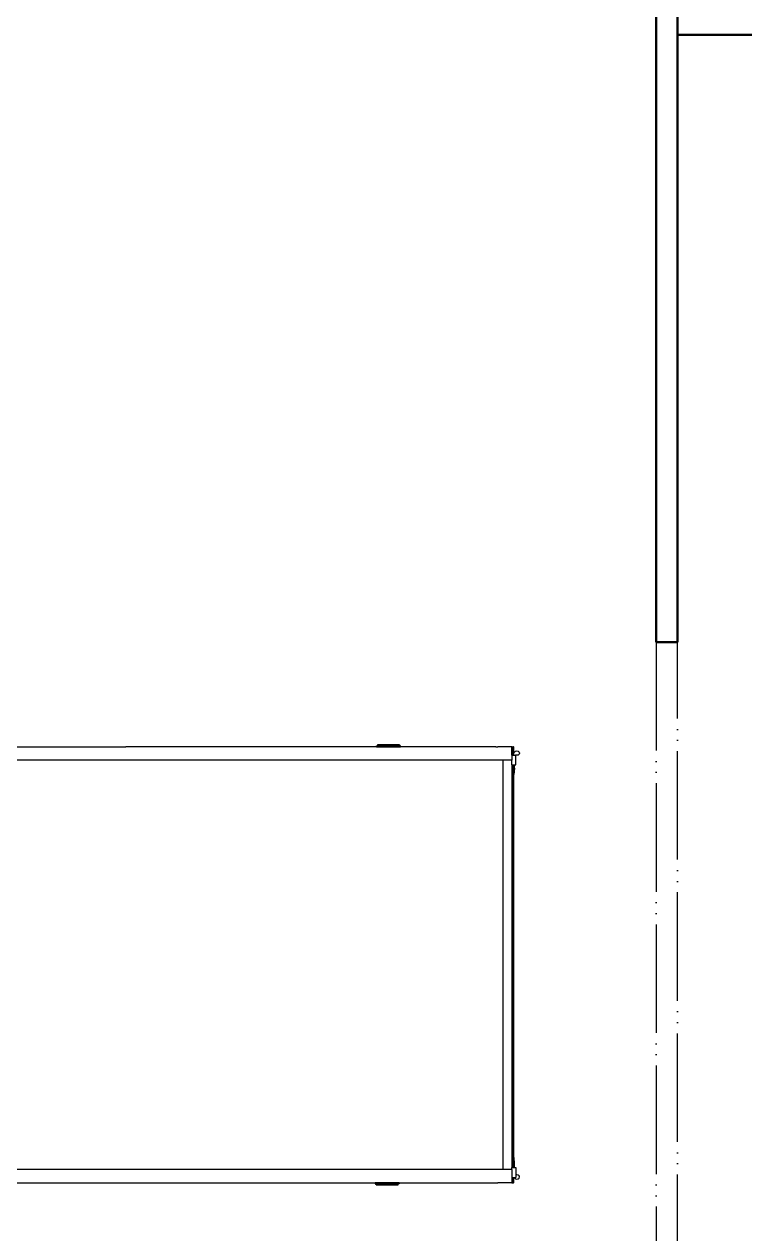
# Model space of a CAD drawing. Header units: millimetres. Extents: x 44692 to 174433, y -26273 to 14445.
# Drawn here: x 128169 to 131540, y -17113 to -11451 of the extents above; entities that cross this region are included whole.
import ezdxf

# ---------------------------------------------------------------- set-up
doc = ezdxf.new("R2010")
doc.units = ezdxf.units.MM
doc.header["$LTSCALE"] = 100
doc.linetypes.add('DIVIDEX2', pattern=[6.604, 5.08, -0.508, 0, -0.508, 0, -0.508])
doc.layers.add('Paredes', color=7, linetype='Continuous', lineweight=50)
doc.layers.add('Puertas', color=43, linetype='DIVIDEX2')
doc.layers.add('Transporte semielaborado', color=30, linetype='Continuous')

msp = doc.modelspace()

# ---------------------------------------------------------------- linework, layer by layer
at = {"layer": 'Paredes', "color": 0}
for q in [(131125.573, -1424.673), (131125.573, -13888.845)]:
    msp.add_line((131125.573, -13788.845), q, dxfattribs=at)
at = {"layer": 'Paredes'}
for p, q in [((131225.573, -11547.167), (131225.573, -11003.228)), ((131225.573, -11501.309), (139520.003, -11501.309)), ((139520.003, -11501.309), (131225.573, -11501.309)), ((131225.573, -11501.309), (131225.573, -14343.309)), ((131225.573, -11647.167), (131225.573, -11547.167)), ((131225.573, -13888.845), (131225.573, -11647.167)), ((131125.573, -13888.845), (131125.573, -14343.309)), ((131225.573, -14343.309), (131225.573, -13888.845)), ((131125.573, -14343.309), (131225.573, -14343.309))]:
    msp.add_line(p, q, dxfattribs=at)
at = {"layer": 'Puertas'}
for p, q in [((131125.573, -14343.309), (131125.573, -17343.309)), ((131225.573, -17343.309), (131225.573, -14343.309))]:
    msp.add_line(p, q, dxfattribs=at)
at = {"layer": 'Transporte semielaborado'}
for p, q in [((129817.215, -14833.86), (129817.215, -14829.221)), ((129817.215, -14829.221), (129821.339, -14829.222)), ((129821.339, -14824.583), (129821.339, -14829.222)), ((129924.414, -14824.585), (129821.339, -14824.583)), ((129924.414, -14829.223), (129821.339, -14829.222)), ((129924.414, -14824.585), (129924.414, -14829.223)), ((129928.538, -14829.223), (129924.414, -14829.223)), ((129928.538, -14833.862), (129928.538, -14829.223)), ((128105.531, -14833.862), (128643.532, -14833.86)), ((128643.532, -14833.86), (128643.532, -14834.395)), ((129330.029, -14833.86), (128643.532, -14833.86)), ((129330.029, -14833.86), (129330.029, -14834.395)), ((129817.215, -14833.86), (129330.029, -14833.86)), ((129817.215, -14833.86), (129925.379, -14833.862)), ((129925.379, -14833.862), (129926.083, -14833.86)), ((129926.601, -14833.86), (129926.083, -14833.86)), ((129926.601, -14833.86), (129927.08, -14833.862)), ((129927.08, -14833.862), (129927.507, -14833.86)), ((129927.873, -14833.862), (129927.507, -14833.86)), ((129927.873, -14833.862), (129928.169, -14833.86)), ((129928.169, -14833.86), (129928.388, -14833.86)), ((129928.388, -14833.86), (129928.538, -14833.862)), ((130375.822, -14833.86), (129928.538, -14833.862)), ((130375.822, -14833.86), (130385.099, -14833.86)), ((130375.822, -14834.395), (130375.822, -14833.86)), ((130385.099, -14834.395), (130385.099, -14833.86)), ((130450.038, -14833.86), (130385.099, -14833.86)), ((130450.038, -14833.86), (130452.211, -14833.86)), ((130450.038, -14872.099), (130450.038, -14833.86)), ((130450.038, -14872.099), (130452.211, -14872.099)), ((130450.038, -14872.099), (130450.038, -14896.409)), ((130452.211, -14833.86), (130454.391, -14833.86)), ((130452.211, -14872.099), (130452.211, -14833.86)), ((130452.211, -14872.099), (130454.391, -14872.099)), ((130455.481, -14833.86), (130454.391, -14833.86)), ((130454.391, -14872.099), (130454.391, -14833.86)), ((130454.391, -14872.099), (130455.481, -14872.099)), ((130457.425, -14833.86), (130455.481, -14833.86)), ((130455.481, -14872.099), (130455.481, -14833.86)), ((130455.481, -14872.099), (130457.425, -14872.099)), ((130457.425, -14833.86), (130459.315, -14833.86)), ((130457.425, -14872.099), (130457.425, -14833.86)), ((130457.425, -14872.099), (130459.315, -14872.099)), ((130459.315, -14861.876), (130459.315, -14833.86)), ((130459.315, -14861.876), (130467.986, -14854.165)), ((130459.315, -14872.099), (130459.315, -14861.876)), ((130459.315, -14872.099), (130467.922, -14872.099)), ((130467.922, -14872.099), (130467.986, -14872.025)), ((130467.922, -14872.099), (130468.299, -14872.099)), ((130467.986, -14854.165), (130473.784, -14852.784)), ((130468.299, -14872.099), (130467.986, -14872.025)), ((130468.299, -14872.099), (130468.592, -14872.099)), ((130468.592, -14872.169), (130468.592, -14872.099)), ((130473.784, -14873.406), (130468.592, -14872.169)), ((130468.592, -14918.484), (130468.592, -14872.169)), ((130473.784, -14852.784), (130479.582, -14854.165)), ((130479.582, -14872.025), (130473.784, -14873.406)), ((130479.582, -14854.165), (130483.827, -14857.94)), ((130483.827, -14868.251), (130479.582, -14872.025)), ((130483.827, -14857.94), (130485.381, -14863.095)), ((130485.381, -14863.095), (130483.827, -14868.251)), ((128229.99, -14896.409), (127608.432, -14896.409)), ((128851.548, -14896.409), (128229.99, -14896.409)), ((129473.106, -14896.409), (128851.548, -14896.409)), ((130094.664, -14896.409), (129473.106, -14896.409)), ((130407.395, -14896.409), (130094.664, -14896.409)), ((130450.038, -14896.409), (130407.395, -14896.409)), ((130407.395, -14896.409), (130407.395, -16812.248)), ((130450.038, -14918.484), (130450.038, -14896.409)), ((130450.038, -14918.484), (130452.211, -14918.484)), ((130450.038, -14918.484), (130450.038, -16802.747)), ((130452.211, -16802.747), (130452.211, -14918.484)), ((130452.211, -14918.484), (130454.391, -14918.484)), ((130454.391, -16802.747), (130454.391, -14918.484)), ((130454.391, -14918.484), (130455.481, -14918.484)), ((130455.481, -16802.747), (130455.481, -14918.484)), ((130455.481, -14918.484), (130457.425, -14918.484)), ((130457.425, -16802.747), (130457.425, -14918.484)), ((130457.425, -14918.484), (130459.315, -14918.484)), ((130459.315, -14963.659), (130459.315, -14918.484)), ((130459.315, -14918.484), (130462.916, -14918.484)), ((130462.916, -14933.152), (130459.315, -14963.659)), ((130462.916, -14933.152), (130462.916, -14918.484)), ((130462.916, -14918.484), (130468.592, -14918.484)), ((130459.315, -16746.394), (130459.315, -14963.659)), ((130462.916, -16776.902), (130459.315, -16746.394)), ((130459.315, -16802.747), (130459.315, -16746.394)), ((128229.99, -16812.248), (127608.432, -16812.248)), ((128851.548, -16812.248), (128229.99, -16812.248)), ((129473.106, -16812.248), (128851.548, -16812.248)), ((130094.664, -16812.248), (129473.106, -16812.248)), ((130407.395, -16812.248), (130094.664, -16812.248)), ((130450.038, -16812.248), (130407.395, -16812.248)), ((130450.038, -16812.248), (130450.038, -16802.747)), ((130450.038, -16802.747), (130452.211, -16802.747)), ((130450.038, -16812.248), (130450.038, -16849.132)), ((130452.211, -16802.747), (130454.391, -16802.747)), ((130454.391, -16802.747), (130455.481, -16802.747)), ((130455.481, -16802.747), (130457.425, -16802.747)), ((130457.425, -16802.747), (130459.315, -16802.747)), ((130459.315, -16802.747), (130462.916, -16802.747)), ((130462.916, -16802.747), (130462.916, -16776.902)), ((130462.916, -16802.747), (130468.592, -16802.747)), ((130468.592, -16802.747), (130468.592, -16837.885)), ((130450.038, -16849.132), (130452.211, -16849.132)), ((130450.038, -16849.132), (130450.038, -16874.797)), ((130452.211, -16874.797), (130452.211, -16849.132)), ((130452.211, -16849.132), (130454.391, -16849.132)), ((130454.391, -16874.797), (130454.391, -16849.132)), ((130454.391, -16849.132), (130455.481, -16849.132)), ((130455.481, -16874.797), (130455.481, -16849.132)), ((130455.481, -16849.132), (130457.425, -16849.132)), ((130457.425, -16874.797), (130457.425, -16849.132)), ((130457.425, -16849.132), (130459.315, -16849.132)), ((130459.315, -16874.797), (130459.315, -16849.132)), ((130459.315, -16849.132), (130460.388, -16849.132)), ((130460.388, -16849.132), (130468.592, -16849.132)), ((130467.986, -16855.888), (130460.388, -16849.132)), ((130467.986, -16855.888), (130473.784, -16857.27)), ((130473.784, -16836.647), (130468.592, -16837.885)), ((130468.592, -16837.885), (130468.592, -16849.132)), ((130479.582, -16838.029), (130473.784, -16836.647)), ((130473.784, -16857.27), (130479.582, -16855.888)), ((130483.827, -16841.803), (130479.582, -16838.029)), ((130479.582, -16855.888), (130483.827, -16852.114)), ((130485.381, -16846.959), (130483.827, -16841.803)), ((130483.827, -16852.114), (130485.381, -16846.959)), ((128107.298, -16874.797), (128594.821, -16874.797)), ((128594.821, -16874.797), (128594.821, -16874.262)), ((128594.821, -16874.797), (129262.764, -16874.797)), ((129262.764, -16874.797), (129262.764, -16874.262)), ((129262.764, -16874.797), (129811.08, -16874.797)), ((129811.08, -16874.797), (129811.08, -16879.435)), ((129922.404, -16874.799), (129811.08, -16874.797)), ((129811.08, -16879.435), (129815.204, -16879.435)), ((129815.204, -16884.074), (129815.204, -16879.435)), ((129815.204, -16879.435), (129918.28, -16879.437)), ((129815.204, -16884.074), (129918.28, -16884.075)), ((129918.28, -16884.075), (129918.28, -16879.437)), ((129922.404, -16879.437), (129918.28, -16879.437)), ((129922.404, -16874.799), (130375.822, -16874.797)), ((129922.404, -16874.799), (129922.404, -16879.437)), ((130375.822, -16874.797), (130375.822, -16874.262)), ((130375.822, -16874.797), (130385.099, -16874.797)), ((130385.099, -16874.797), (130385.099, -16874.262)), ((130450.038, -16874.797), (130385.099, -16874.797)), ((130450.038, -16874.797), (130452.211, -16874.797)), ((130452.211, -16874.797), (130454.391, -16874.797)), ((130455.481, -16874.797), (130454.391, -16874.797)), ((130457.425, -16874.797), (130455.481, -16874.797)), ((130457.425, -16874.797), (130459.315, -16874.797))]:
    msp.add_line(p, q, dxfattribs=at)

doc.saveas('drawing.dxf')
